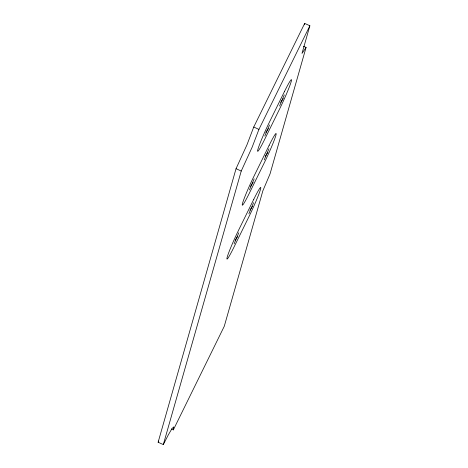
<?xml version="1.0" encoding="UTF-8"?>
<svg xmlns="http://www.w3.org/2000/svg" width="468" height="468" viewBox="0 0 468 468"><rect width="100%" height="100%" fill="white"/><g stroke="black" fill="none" stroke-linecap="round" stroke-linejoin="round"><path stroke-width="0.7" d="M171.387 429.004L173.335 429.893L173.745 426.88L171.99 428.618L168.328 434.842L163.314 444.6L158.125 442.237L236.047 168.685L246.969 144.811L253.738 127.027L304.686 23.4L309.875 25.763L301.995 53.428L306.072 47.449L303.475 46.268M163.314 444.6L241.236 171.048L252.158 147.174L258.933 129.39L309.875 25.763M304.288 24.781L304.686 23.4M306.072 47.449L270.059 173.856L262.864 190.798L224.277 326.266L173.335 429.893M264.806 136.053L269.521 124.944M279.583 105.99L284.304 94.881M249.45 189.955L254.171 178.846M264.227 159.892L268.948 148.783M234.094 243.857L238.815 232.748M248.877 213.794L253.592 202.685M158.125 442.237L158.751 441.014M280.607 102.398L283.28 98.479M265.83 132.462L268.497 128.542M265.251 156.3L267.924 152.375M250.474 186.363L253.147 182.438M249.9 210.202L252.568 206.277M235.117 240.265L237.791 236.34M253.738 127.027L258.933 129.39M236.047 168.685L241.236 171.048M284.503 91.453L269.72 121.516A22.873 1.527 -65.5 0 0 257.926 149.292A22.873 1.527 -65.5 0 0 264.607 139.487L279.384 109.418A22.873 1.527 -65.5 0 0 291.178 81.648A22.873 1.527 -65.5 0 0 284.503 91.453M269.147 145.355L254.37 175.418A22.873 1.527 -65.5 0 0 242.57 203.194A22.873 1.527 -65.5 0 0 249.251 193.383L264.028 163.32A22.873 1.527 -65.5 0 0 275.827 135.55A22.873 1.527 -65.5 0 0 269.147 145.355M253.796 199.257L239.013 229.32A22.873 1.527 -65.5 0 0 227.22 257.096A22.873 1.527 -65.5 0 0 233.895 247.285L248.678 217.222A22.873 1.527 -65.5 0 0 260.471 189.452A22.873 1.527 -65.5 0 0 253.796 199.257"/></g></svg>
